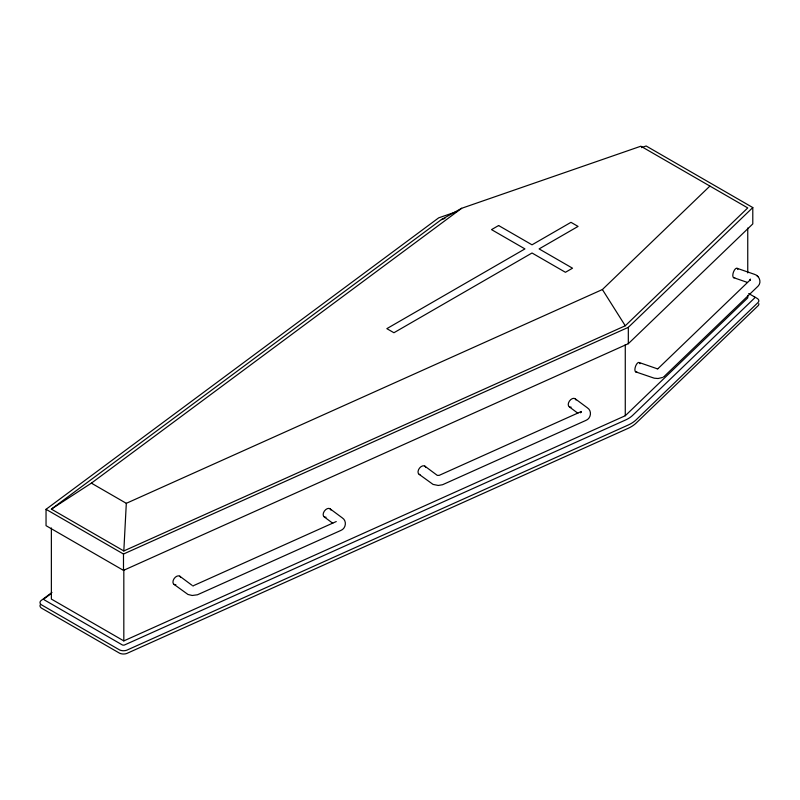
<?xml version="1.0" encoding="UTF-8"?>
<svg xmlns="http://www.w3.org/2000/svg" width="800" height="800" viewBox="0 0 800 800"><rect width="100%" height="100%" fill="white"/><g stroke="black" fill="none" stroke-linecap="round" stroke-linejoin="round"><path stroke-width="1.2" d="M123.82 550.95L625.27 325.78L747.75 207.92L640.86 146.21L461.66 208.29L441.39 219.61L51.37 509.12L123.82 550.95L126.31 503.32L602.39 289.54L709.91 186.07M750.07 280.28L750.39 279.07L750.12 280.39M457.54 211.32L438.68 217.85L46.04 509.31L123.49 554.03L628.32 327.34L752.79 207.56L646.14 145.99L641.43 147.62M46.04 509.31L46.04 525.67L123.49 570.38L628.32 343.69L752.79 223.92L752.79 207.56M657.87 368.75L750.48 279.64M51.37 527.97L51.37 599.08L123.82 640.9L625.27 415.73L747.75 297.88L747.75 295.38M664.49 376.15L758.06 286.16C761.91 282.41 759.43 275.64 754.47 274.32L737.2 268.34M51.37 509.12L91.38 483.15L461.66 208.29M51.98 592.45L40.96 600.64A6.11 3.53 0 0 0 41.4 604.79L119.59 649.93A6.11 3.53 0 0 0 126.79 650.19L628.17 425.05A33.76 19.49 0 0 0 636.01 419.94L757.92 302.63A6.01 3.47 0 0 0 757 298.29L748.71 293.53M51.33 593.46L44.25 598.73A2.08 1.2 0 0 0 44.38 599.93L122.35 644.94A2.08 1.2 0 0 0 124.42 645.02L625.66 419.95A29.76 17.18 0 0 0 632.57 415.45L754.6 298.01A1.97 1.14 0 0 0 754.34 296.79L754.09 296.63M657.74 368.86L657.04 368.99M663.17 377.11L663.92 376.63M194.13 585.37L336.25 521.55M581.34 411.49L439.19 475.36L437.28 475.37L424.76 466.08M662.31 377.53L658.07 378.52L654.23 378.19L635.64 371.84M441.39 219.61L444.93 218.39M193.47 585.92L192.67 585.86M733.55 277.63L747.21 282.36M639.29 362.55L656.36 368.47M91.38 483.15L126.31 503.32M574.98 398.62L587.35 407.8C592.21 410.78 591.07 418.5 585.87 420.42L442.55 484.73L438.27 485.46L433.06 484.41L419.17 474.37M569.39 406.92L577.85 413.2M329.89 508.68L342.26 517.86C347.13 520.84 345.99 528.55 340.78 530.47L197.46 594.78L192.2 595.48L187.97 594.46L174.09 584.42M324.3 516.97L332.77 523.25M179.68 576.13L191.9 585.21M756.85 275.58L758.15 276.75M602.39 289.54L625.27 325.78M747.75 228.02L747.75 272.93M628.32 327.34L628.32 343.69M625.27 344.63L625.27 415.73M123.82 569.8L123.82 640.9M123.49 554.03L123.49 570.38M758.79 303.63A6.01 3.47 0 0 1 757.92 305.9L636.01 423.21A33.76 19.49 0 0 1 628.17 428.32L126.79 653.46A6.11 3.53 0 0 1 119.59 653.2L41.4 608.06A6.11 3.53 0 0 1 40.38 604.57M419.99 474.65A5.01 3.23 -53.4 0 1 419.56 468.06A5.01 3.23 -53.4 0 1 425.79 467.45M571.16 407.18A5.01 3.23 -53.4 0 1 569.39 401.13A5.01 3.23 -53.4 0 1 576 400M636.8 371.79A5.01 2.1 -70.9 0 1 635.64 366.06A5.01 2.1 -70.9 0 1 639.95 363.74M734.71 277.57A5.01 2.1 -70.9 0 1 733.55 271.84A5.01 2.1 -70.9 0 1 737.86 269.53M175.86 584.69A5.01 3.23 -53.4 0 1 174.09 578.64A5.01 3.23 -53.4 0 1 180.7 577.5M326.07 517.23A5.01 3.23 -53.4 0 1 324.3 511.19A5.01 3.23 -53.4 0 1 330.92 510.05M581.19 411.63L580.64 412.68L581.19 411.63M498.61 225.53L491.53 229.62L524.94 248.91L386.84 328.65L393.92 332.74L532.02 253L565.44 272.29L572.52 268.2L539.11 248.91L578.06 226.42L570.98 222.33L532.02 244.82L498.61 225.53"/></g></svg>
